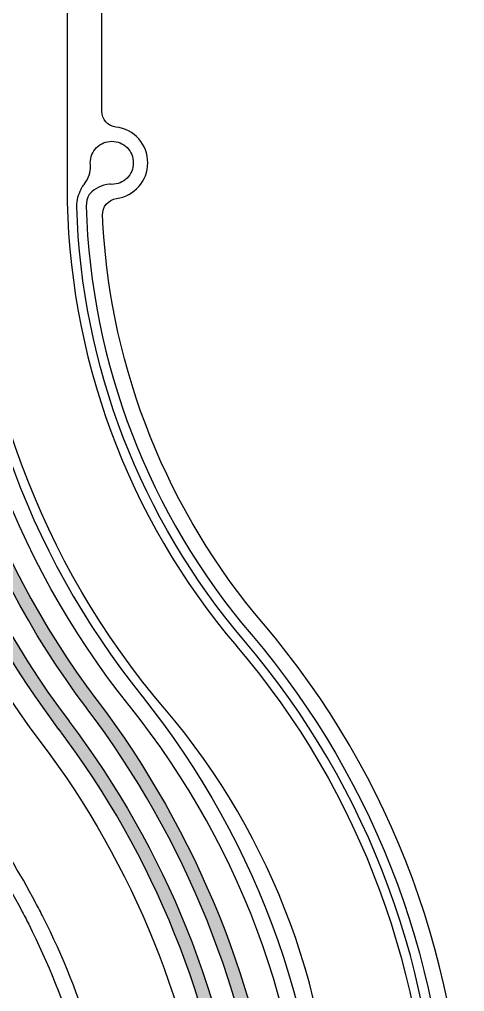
# Model space of a CAD drawing. Header units: millimetres. Extents: x 3412 to 3654, y 20 to 191.
# Drawn here: x 3492.47 to 3495.31, y 147.41 to 153.62 of the extents above; entities that cross this region are included whole.
import ezdxf

# ---------------------------------------------------------------- set-up
doc = ezdxf.new("R2010")
doc.units = ezdxf.units.MM
doc.header["$LTSCALE"] = 23.1
doc.layers.add('gbr-dxf', color=7, linetype='CONTINUOUS')
doc.layers.add('備註', color=1, linetype='CONTINUOUS')
pattern_1 = [(0, (-436.347616, 466.82993), (0, 0.06985), [0.0508, -0.01905]), (90, (-436.347616, 466.82993), (-0.06985, 4e-18), [0.0508, -0.01905])]

msp = doc.modelspace()

# ---------------------------------------------------------------- hatches: boundary and pattern name
at = {"layer": '備註', "linetype": 'Continuous'}
h = msp.add_hatch(dxfattribs=at)
h.set_pattern_fill('ANGLE', color=4, scale=0.01, style=0)
h.set_pattern_definition(pattern_1)
h.paths.add_polyline_path([(3482.8572, 65.1923), (3482.8572, 65.1922), (3482.6791, 65.1922), (3482.6791, 65.7243), (3482.6789, 65.725), (3482.7808, 65.8117), (3482.7998, 65.908, -0.011884), (3482.8001, 65.9097, 0.047835), (3482.8087, 65.9991), (3482.8087, 66.0005), (3482.8087, 66.9823, -0.013493), (3482.8087, 66.9843, 0.16023), (3482.5163, 67.8727, -0.011743), (3482.5153, 67.8741, -0.160569), (3482.2061, 68.8137, -0.013355), (3482.2062, 68.8157), (3482.2062, 78.3326), (3482.2062, 78.334, -0.198875), (3485.5439, 86.3921), (3485.544, 86.3921), (3485.544, 86.3922), (3485.544, 86.3922), (3490.753, 91.6011), (3490.753, 91.6012), (3490.753, 91.6012, 0.081468), (3492.7622, 94.3988, 0.107635), (3493.8699, 99.4809), (3493.8698, 99.4824), (3493.8698, 102.8784, -0.005329), (3493.8696, 102.903, -0.01598), (3493.8697, 102.9055), (3493.8697, 145.655, 0.02287), (3493.8458, 146.1735, -0.010413), (3493.8457, 146.1749, 0.017003), (3493.8415, 146.2079, -0.010657), (3493.8412, 146.2093, -0.003258), (3493.84, 146.2167, -0.030586), (3493.8388, 146.2216, -0.043208), (3493.8335, 146.2739, -0.014798), (3493.8335, 146.2762, 0.022961), (3493.8305, 146.3205, -0.010581), (3493.8303, 146.322, 0.133259), (3492.7198, 149.0802, -0.011775), (3492.7188, 149.0816, -0.163384), (3491.5513, 152.5575), (3491.5513, 152.5575), (3491.5513, 161.9669), (3491.5513, 161.9684, -0.129716), (3491.9959, 163.6526, -0.010688), (3491.9967, 163.6539, 0.009413), (3492.0362, 163.7268, -0.008282), (3492.0366, 163.7277, -0.077139), (3492.533, 164.4065), (3492.5332, 164.4067), (3492.6032, 164.4769, -0.024653), (3492.6059, 164.4799, 0.19899), (3492.8899, 165.1648), (3492.8899, 165.1662), (3492.8899, 166.1894, -0.013626), (3492.8899, 166.1914, 0.15526), (3492.8817, 166.2173, -0.047374), (3492.877, 166.2195, -0.192505), (3492.7813, 166.3439), (3492.7792, 166.3439), (3492.7792, 166.8768), (3492.9573, 166.8768), (3492.9573, 166.3439), (3492.9535, 166.3439, 0.020922), (3492.9534, 166.3208), (3492.9534, 166.3188, 0.077712), (3492.9669, 166.2344, -0.085172), (3492.9681, 166.2261, -0.063907), (3492.9729, 166.1939, -0.01602), (3492.9729, 166.1914), (3492.9729, 165.1648, -0.010618), (3492.9729, 165.1633, -0.197688), (3492.6673, 164.4238, -0.026109), (3492.6644, 164.4207), (3492.5921, 164.3481), (3492.5917, 164.3478, 0.077044), (3492.1108, 163.6904, -0.00837), (3492.1103, 163.6896, -0.009676), (3492.0682, 163.6117, -0.010876), (3492.0674, 163.6104, 0.129497), (3491.6343, 161.9698), (3491.6343, 161.9684), (3491.6343, 152.5575, 0.163308), (3492.7839, 149.133, -0.011598), (3492.785, 149.1317, -0.133268), (3493.9125, 146.3332, -0.010737), (3493.9127, 146.3318, -0.024929), (3493.9166, 146.2753, -0.015908), (3493.9165, 146.2728, 0.033744), (3493.9193, 146.2431, -0.058086), (3493.9214, 146.2338, 0.004537), (3493.9228, 146.2243, -0.010536), (3493.9231, 146.2229, -0.017065), (3493.9282, 146.1842, -0.011298), (3493.9283, 146.1826, -0.022937), (3493.9527, 145.6551), (3493.9527, 145.655), (3493.9527, 102.903, -0.015825), (3493.9526, 102.9006, 0.004854), (3493.9528, 102.8799), (3493.9528, 102.8788), (3493.9528, 99.4838), (3493.9529, 99.4824, -0.10765), (3492.838, 94.365, -0.014988), (3492.8371, 94.3629, -0.081493), (3490.8117, 91.5425), (3490.8117, 91.5425), (3490.8117, 91.5425), (3485.6027, 86.3335, 0.19891), (3482.2892, 78.3326), (3482.2892, 78.3312), (3482.2892, 68.8137, -0.01346), (3482.2891, 68.8116, 0.159945), (3482.581, 67.9247, -0.011483), (3482.582, 67.9234, -0.160175), (3482.8917, 66.9865, -0.013717), (3482.8917, 66.9844), (3482.8917, 65.9991, -0.010663), (3482.8917, 65.9976, -0.048065), (3482.8813, 65.892, -0.012301), (3482.8809, 65.8903), (3482.8617, 65.7933, -0.008453), (3482.8618, 65.7923), (3482.8572, 65.1921)])
h = msp.add_hatch(dxfattribs=at)
h.set_pattern_fill('ANGLE', color=4, scale=0.01, style=0)
h.set_pattern_definition(pattern_1)
h.paths.add_polyline_path([(3493.1965, 166.1775), (3493.1965, 165.1645, -0.016305), (3493.1964, 165.162, -0.198398), (3492.8228, 164.2629), (3492.8226, 164.2627), (3492.7503, 164.1901), (3492.7499, 164.1898, 0.077062), (3492.3094, 163.5875, -0.008577), (3492.3089, 163.5866, -0.009589), (3492.2629, 163.502), (3492.2625, 163.5012, 0.129718), (3491.8579, 161.9682, -0.013487), (3491.8579, 161.9662), (3491.8579, 152.5577), (3491.8578, 152.5563, 0.163227), (3492.9619, 149.2681, -0.011714), (3492.963, 149.2668, -0.133288), (3494.1348, 146.3594, -0.011579), (3494.135, 146.3578, -0.022888), (3494.1399, 146.2855, -0.047003), (3494.1414, 146.2779, 0.014638), (3494.1439, 146.2587, -0.015724), (3494.1442, 146.2563, -0.01582), (3494.1508, 146.2065, -0.017779), (3494.1511, 146.2037, -0.022951), (3494.1762, 145.6553, -0.01598), (3494.1761, 145.6528), (3494.1761, 102.908, -0.019686), (3494.1764, 102.9049, -0.017758), (3494.1764, 102.9021, 0.005313), (3494.1764, 102.8842, -0.018449), (3494.1763, 102.8813), (3494.1763, 99.4836), (3494.1764, 99.4821, -0.107714), (3493.0399, 94.2689, -0.014366), (3493.039, 94.2669, -0.081576), (3490.9699, 91.3842), (3490.9699, 91.3842), (3490.9699, 91.3842), (3485.7609, 86.1752), (3485.7606, 86.1749, 0.198894), (3482.5127, 78.3329), (3482.5127, 78.3314), (3482.5127, 68.8137, -0.013447), (3482.5127, 68.8117, 0.159762), (3482.7606, 68.0578, -0.011483), (3482.7616, 68.0565, -0.160219), (3483.1152, 66.9867, -0.013731), (3483.1152, 66.9847), (3483.1152, 65.8308), (3483.2073, 65.725), (3483.2072, 65.7247), (3483.2072, 65.1922), (3483.0292, 65.1922), (3483.0292, 65.7246), (3483.029, 65.725), (3483.0322, 65.7829), (3483.0322, 66.9826, -0.013465), (3483.0322, 66.9846, 0.16027), (3482.6959, 68.0058, -0.011743), (3482.6948, 68.0072, -0.160496), (3482.4297, 68.8137, -0.013355), (3482.4297, 68.8157), (3482.4297, 78.3328), (3482.4297, 78.3343, -0.198861), (3485.7019, 86.2336), (3485.7022, 86.2339), (3490.9112, 91.4429), (3490.9112, 91.4429), (3490.9112, 91.4429, 0.081551), (3492.9641, 94.3027, 0.107699), (3494.0934, 99.4807), (3494.0933, 99.4821), (3494.0933, 102.8837, -0.014064), (3494.0934, 102.8858, -0.003369), (3494.0934, 102.8978, -0.030125), (3494.0931, 102.9027), (3494.0931, 145.6552, -0.016022), (3494.0932, 145.6577, 0.022735), (3494.0687, 146.1934, -0.015857), (3494.0684, 146.1959, 0.017511), (3494.0619, 146.2453, -0.019536), (3494.0615, 146.2484, -0.009196), (3494.0595, 146.2633, -0.08322), (3494.0571, 146.2768, 0.024776), (3494.0527, 146.3468, -0.009807), (3494.0525, 146.3481, 0.133281), (3492.8978, 149.2153, -0.011696), (3492.8968, 149.2167, -0.163374), (3491.7748, 152.5577), (3491.7749, 152.5591), (3491.7749, 161.9682, -0.013556), (3491.7749, 161.9702, -0.12949), (3492.1898, 163.5414), (3492.1903, 163.5422, 0.009593), (3492.2348, 163.624), (3492.2352, 163.6248, -0.077165), (3492.6913, 164.2484), (3492.6915, 164.2487), (3492.7638, 164.3213), (3492.7641, 164.3216, 0.1989), (3493.1134, 165.1645, -0.01598), (3493.1135, 165.167), (3493.1135, 166.1775, -0.043357), (3493.1154, 166.1995, -0.11098), (3493.1172, 166.2114, 0.10686), (3493.1309, 166.2989, -0.135663), (3493.134, 166.3132, 0.032048), (3493.1328, 166.3402), (3493.129, 166.3438), (3493.1291, 166.3441), (3493.1291, 166.8767), (3493.3072, 166.8767), (3493.3072, 166.3443), (3493.3073, 166.3438), (3493.3035, 166.3401, -0.241105), (3493.2291, 166.2294, -0.020161), (3493.2222, 166.2218), (3493.2221, 166.2217), (3493.2098, 166.2094), (3493.2097, 166.2093, 0.199548), (3493.1965, 166.1775)])

# ---------------------------------------------------------------- linework, layer by layer
at = {"layer": 'gbr-dxf', "linetype": 'Continuous'}
for points in [[(3490.7257, 161.9702), (3490.7257, 152.4947, 0.17111), (3492.1468, 148.464, -0.03261), (3492.4785, 147.926, -0.004362), (3492.5255, 147.8353, -0.085211), (3493.0051, 146.2654), (3493.0051, 146.2651, -0.017414), (3493.0081, 146.2313), (3493.0081, 146.2296, 0.006676), (3493.0084, 146.2232), (3493.0084, 146.2199, 0.026615), (3493.0208, 146.1003, 0.013475), (3493.0221, 146.0934, 0.002989), (3493.0226, 146.0901, -0.008925), (3493.0251, 146.0713, -0.000972), (3493.0264, 146.0556), (3493.0264, 146.0551, -0.02073), (3493.0442, 145.6535), (3493.0442, 102.9172)], [(3493.8697, 102.9055), (3493.8697, 145.655, 0.02287), (3493.8458, 146.1735, -0.010413), (3493.8457, 146.1749, 0.017003), (3493.8415, 146.2079, -0.010657), (3493.8412, 146.2093, -0.003258), (3493.84, 146.2167, -0.030586), (3493.8388, 146.2216, -0.043208), (3493.8335, 146.2739, -0.014798), (3493.8335, 146.2762, 0.022961), (3493.8305, 146.3205, -0.010581), (3493.8303, 146.322, 0.133259), (3492.7198, 149.0802, -0.011775), (3492.7188, 149.0816, -0.163384), (3491.5513, 152.5575), (3491.5513, 152.5575), (3491.5513, 161.9669)], [(3491.6343, 161.9684), (3491.6343, 152.5575, 0.163308), (3492.7839, 149.133, -0.011598), (3492.785, 149.1317, -0.133268), (3493.9125, 146.3332, -0.010737), (3493.9127, 146.3318, -0.024929), (3493.9166, 146.2753, -0.015908), (3493.9165, 146.2728, 0.033744), (3493.9193, 146.2431, -0.058086), (3493.9214, 146.2338, 0.004537), (3493.9228, 146.2243, -0.010536), (3493.9231, 146.2229, -0.017065), (3493.9282, 146.1842, -0.011298), (3493.9283, 146.1826, -0.022937), (3493.9527, 145.6551), (3493.9527, 145.655), (3493.9527, 102.903, -0.015825)], [(3494.0931, 102.9027), (3494.0931, 145.6552, -0.016022), (3494.0932, 145.6577, 0.022735), (3494.0687, 146.1934, -0.015857), (3494.0684, 146.1959, 0.017511), (3494.0619, 146.2453, -0.019536), (3494.0615, 146.2484, -0.009196), (3494.0595, 146.2633, -0.08322), (3494.0571, 146.2768, 0.024776), (3494.0527, 146.3468, -0.009807), (3494.0525, 146.3481, 0.133281), (3492.8978, 149.2153, -0.011696), (3492.8968, 149.2167, -0.163374), (3491.7748, 152.5577), (3491.7749, 152.5591), (3491.7749, 161.9682, -0.013556)], [(3491.8579, 161.9662), (3491.8579, 152.5577), (3491.8578, 152.5563, 0.163227), (3492.9619, 149.2681, -0.011714), (3492.963, 149.2668, -0.133288), (3494.1348, 146.3594, -0.011579), (3494.135, 146.3578, -0.022888), (3494.1399, 146.2855, -0.047003), (3494.1414, 146.2779, 0.014638), (3494.1439, 146.2587, -0.015724), (3494.1442, 146.2563, -0.01582), (3494.1508, 146.2065, -0.017779), (3494.1511, 146.2037, -0.022951), (3494.1762, 145.6553, -0.01598), (3494.1761, 145.6528), (3494.1761, 102.908, -0.019686)], [(3494.3178, 99.1267), (3494.3178, 145.9674), (3494.3178, 145.9689, 0.170809), (3493.1694, 149.232, -0.014132), (3493.1678, 149.2342, -0.170569), (3491.9993, 152.5567, -0.014513), (3491.9992, 152.5595), (3491.9992, 161.9676, -0.012297)], [(3492.1008, 161.9654), (3492.1008, 152.5623, -0.014569), (3492.1009, 152.5595, 0.170836), (3493.2487, 149.2957, -0.014197), (3493.2503, 149.2936, -0.1706), (3494.4194, 145.9706), (3494.4194, 145.969), (3494.4194, 99.1245, -0.012252)], [(3494.4793, 99.1287), (3494.4793, 146.2634, -0.004962), (3494.4793, 146.2689, 0.178179), (3493.3956, 149.2128, -0.004216), (3493.3927, 149.2161, -0.178432), (3492.1608, 152.5592, -0.004961), (3492.1608, 152.5647), (3492.1608, 161.892, -0.004)], [(3492.7704, 161.8881), (3492.7704, 152.5593, -0.004879), (3492.7704, 152.5539, 0.177872), (3493.8535, 149.6152, -0.004254), (3493.8565, 149.6118, -0.178142), (3495.0889, 146.2747, -0.005128), (3495.0889, 146.269), (3495.0889, 99.1248)], [(3495.3119, 99.1245), (3495.3119, 117.1958), (3495.3119, 117.2458), (3495.3119, 137.9923), (3495.3119, 138.0423), (3495.3119, 146.2692), (3495.3117, 146.2692), (3495.3117, 146.2692, 0.17842), (3494.0262, 149.7566, -0.164011), (3493, 152.3182), (3493.0003, 152.3182, -0.003037), (3492.9977, 152.3698, -0.38959), (3493.0866, 152.4757, 0.37676), (3493.287, 152.7038, 0.380592), (3493.0836, 152.9324, -0.380306), (3492.9934, 153.0337), (3492.9934, 158.7686, -0.049923)], [(3493.1473, 102.9071), (3493.1473, 145.6538, 0.020414), (3493.1296, 146.0576, 0.001312), (3493.1278, 146.0815, 0.009775), (3493.1245, 146.1061, -0.004829), (3493.1237, 146.1107), (3493.1227, 146.1153, -0.026246), (3493.1113, 146.2225), (3493.1113, 146.2342, 0.014601), (3493.1085, 146.2684), (3493.1082, 146.2712), (3493.1082, 146.272, 0.08555), (3492.6175, 147.8818, 0.004373), (3492.5695, 147.9743, 0.032768), (3492.2289, 148.5262, -0.171224), (3490.8288, 152.4945), (3490.8288, 158.5615, -0.010927)], [(3491.4085, 158.5623), (3491.4085, 152.5575), (3491.4087, 152.5575), (3491.4087, 152.5574, 0.163382), (3492.6051, 148.9954, -0.133335), (3493.6886, 146.3053, -0.024769), (3493.6909, 146.2715, 0.042999), (3493.6985, 146.195, 0.008216), (3493.6998, 146.1894), (3493.7001, 146.1879), (3493.7003, 146.1861, -0.01779), (3493.7036, 146.1618, -0.022932), (3493.727, 145.655), (3493.727, 99.4824, -0.107612)], [(3495.1488, 146.2692, 0.178418), (3493.9022, 149.6508, -0.022107), (3493.9007, 149.6528, -0.170483), (3492.8327, 152.4235, -0.028326), (3492.8326, 152.4268, -0.117461), (3492.861, 152.5354, -0.092506), (3492.8657, 152.5464, -0.084714), (3492.8715, 152.5556, 0.020186), (3492.8813, 152.5671, -0.00374), (3492.8829, 152.5693, 0.165854), (3492.9207, 152.6852, -0.03394), (3492.9194, 152.7038, -0.414225), (3493.0569, 152.8413, -0.414225), (3493.1944, 152.7038, -0.414225), (3493.0569, 152.5663, -0.027552), (3493.0419, 152.5671, 0.187131), (3492.9165, 152.5064, -0.05554), (3492.9111, 152.5017, 0.106583), (3492.8926, 152.4271), (3492.8926, 152.4271, 0.17073), (3493.9479, 149.6897, -0.022086), (3493.9495, 149.6878, -0.178207), (3495.2088, 146.2709, -0.015928)]]:
    msp.add_lwpolyline(points, format="xyb", dxfattribs=at)

doc.saveas('drawing.dxf')
